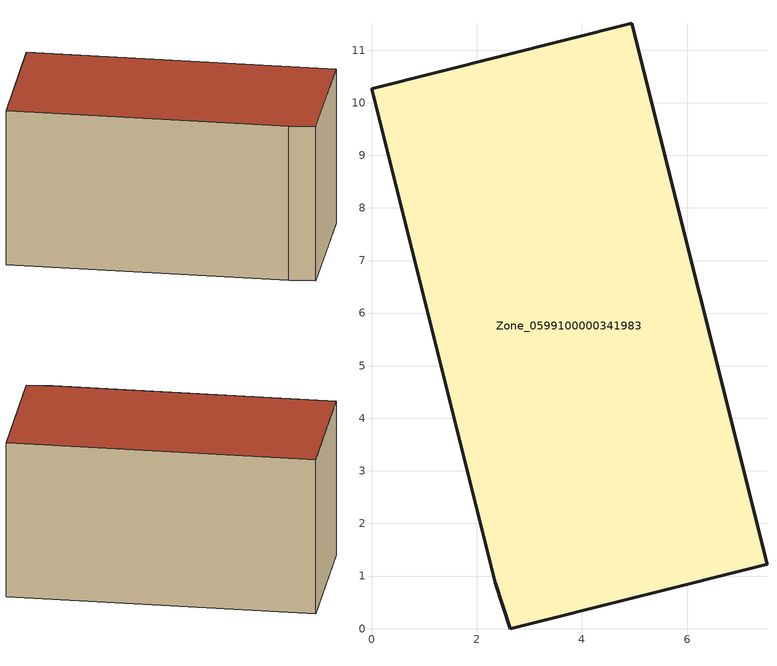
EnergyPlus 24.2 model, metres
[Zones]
Zone_0599100000341983
 floor ground (C_G): 4.95,11.51 7.52,1.22 2.64,0 2.35,0.87 0,10.27 z0
 wall outside (C_F): 2.35,0.87 2.64,0 7.52,1.22 4.95,11.51 0,10.27 2.35,0.87 z0:5.68
 roof outside (C_R): 7.52,1.22 4.95,11.51 0,10.27 2.35,0.87 2.64,0 z5.68
[BUILDING]
Pand.0599100000341983: North Axis=0; Terrain=City; Loads Convergence Tolerance Value=0.04; Temperature Convergence Tolerance Value=0.4; Solar Distribution=FullExterior; Maximum Number of Warmup Days=25; Minimum Number of Warmup Days=1
[Site:Location]
Rotterdam.The.Hague.AP_ZH_NLD Design_Conditions: Latitude=51.96; Longitude=4.45; Time Zone=1; Elevation=-4.5
[SITE:GROUNDTEMPERATURE:BUILDINGSURFACE]
18, 18, 18, 18, 18, 18, 18, 18, 18, 18, 18, 18
[MATERIAL] Thermal Absorptance=0.9; Solar Absorptance=0.7; Visible Absorptance=0.7
Name | Roughness | Thickness | Conductivity | Density | Specific Heat
G.TI.1992-2005 | MediumSmooth | 0.15 | 0.06 | 540 | 1210
F.TI.1992-2005 | Rough | 0.3 | 0.12 | 1920 | 840
R.TI.1992-2005 | MediumRough | 0.2 | 0.08 | 1500 | 1000
[CONSTRUCTION]
C_G: G.TI.1992-2005
C_F: F.TI.1992-2005
C_R: R.TI.1992-2005
[ZONE]
Zone_0599100000341983: Type=1; Multiplier=1; Ceiling Height=Autocalculate; Volume=Autocalculate; Floor Area=autocalculate; Part of Total Floor Area=Yes
[ZONEINFILTRATION:DESIGNFLOWRATE]
Infil_Zone_0599100000341983: Zone or ZoneList or Space or SpaceList=Zone_0599100000341983; Schedule=AlwaysOn; Design Flow Rate Calculation Method=Flow/Area; Flow Rate per Floor Area=0.0015; Constant Term Coefficient=1; Temperature Term Coefficient=0; Velocity Term Coefficient=0; Velocity Squared Term Coefficient=0
[HVACTEMPLATE:ZONE:IDEALLOADSAIRSYSTEM]
Zone_0599100000341983: Maximum Heating Supply Air Temperature=50; Minimum Cooling Supply Air Temperature=13; Maximum Heating Supply Air Humidity Ratio=0.0156; Minimum Cooling Supply Air Humidity Ratio=0.0077; Heating Limit=NoLimit; Cooling Limit=NoLimit; Dehumidification Control Type=ConstantSensibleHeatRatio; Cooling Sensible Heat Ratio=0.7; Dehumidification Setpoint=60; Humidification Control Type=None; Humidification Setpoint=30; Outdoor Air Method=None; Outdoor Air Flow Rate per Person=0.00944; Outdoor Air Flow Rate per Zone Floor Area=0; Outdoor Air Flow Rate per Zone=0; Demand Controlled Ventilation Type=None; Outdoor Air Economizer Type=NoEconomizer; Heat Recovery Type=None; Sensible Heat Recovery Effectiveness=0.7; Latent Heat Recovery Effectiveness=0.65
[ZONECONTROL:THERMOSTAT]
ThermostatControl_Zone_0599100000341983: Zone or ZoneList=Zone_0599100000341983; Control Type Schedule=DualSetpointControlType; Control 1=Thermostat_Zone_0599100000341983; Temperature Difference Between Cutout And Setpoint=0
[THERMOSTATSETPOINT:DUALSETPOINT]
Thermostat_Zone_0599100000341983: Heating Setpoint Temperature Schedule=HeatingSetpoint_Zone_0599100000341983; Cooling Setpoint Temperature Schedule=CoolingSetpoint_Zone_0599100000341983
[SCHEDULE:COMPACT]
HeatingSetpoint_Zone_0599100000341983: Through: 12/31, For: AllDays, Until: 24:00, 21
CoolingSetpoint_Zone_0599100000341983: Through: 12/31, For: AllDays, Until: 24:00, 24
DualSetpointControlType: Through: 12/31, For: AllDays, Until: 24:00, 4
AlwaysOn: Through: 12/31, For: AllDays, Until: 24:00, 1
